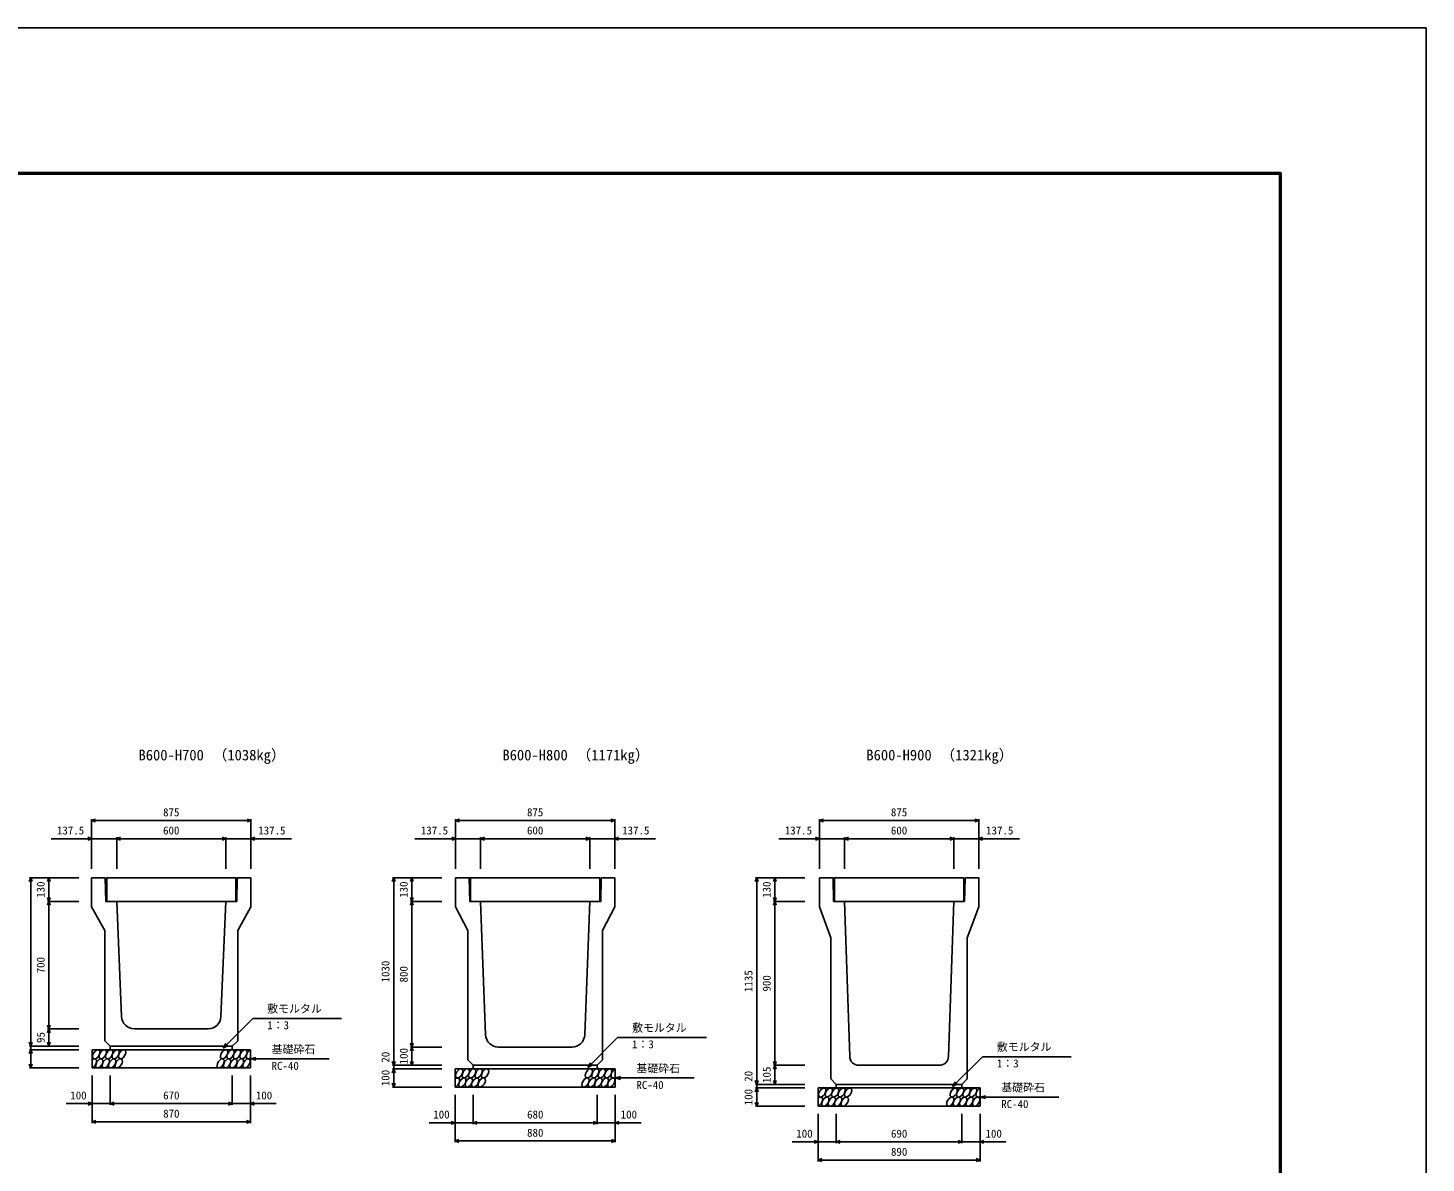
# Model space of a CAD drawing. Units: millimetres, scale not verified. Extents: x -33600 to 33600, y -11880 to 11880.
# Drawn here: x 25916 to 33600, y 5643 to 11880 of the extents above; entities that cross this region are included whole.
import ezdxf
from ezdxf.enums import TextEntityAlignment as Align

# ---------------------------------------------------------------- set-up
doc = ezdxf.new("R2010")
doc.units = ezdxf.units.MM
doc.header["$LTSCALE"] = 40
for name, color, linetype, lineweight in [('0-0_DIM', 7, 'Continuous', 25), ('0-1_Defpoints', 5, 'Continuous', 25), ('0-2_HATCH', 6, 'Continuous', 25), ('0-5_OUTLINE', 3, 'Continuous', 25), ('0-6_TXT', 7, 'Continuous', 25), ('0-7_WAKU', 3, 'Continuous', 25)]:
    doc.layers.add(name, color=color, linetype=linetype, lineweight=lineweight)
doc.styles.add('ＭＳ ゴシック', font='')
doc.styles.get('ＭＳ ゴシック').set_extended_font_data('MS Gothic')

msp = doc.modelspace()

# ---------------------------------------------------------------- linework, layer by layer
at = {"layer": '0-0_DIM'}
for p, q in [((26266.5, 7532.48), (26266.5, 7259.98)), ((27141.5, 7532.48), (27141.5, 7259.98)), ((28266.5, 7532.48), (28266.5, 7259.98)), ((29141.5, 7532.48), (29141.5, 7259.98)), ((30266.5, 7532.48), (30266.5, 7259.98)), ((31141.5, 7532.48), (31141.5, 7259.98)), ((27141.5, 7524.98), (26266.5, 7524.98)), ((29141.5, 7524.98), (28266.5, 7524.98)), ((31141.5, 7524.98), (30266.5, 7524.98)), ((26043.12, 7424.98), (26266.5, 7424.98)), ((26404, 7424.98), (26266.5, 7424.98)), ((26404, 7432.48), (26404, 7259.98)), ((26404, 7424.98), (27004, 7424.98)), ((27004, 7432.48), (27004, 7259.98)), ((27004, 7424.98), (27141.5, 7424.98)), ((27364.87, 7424.98), (27141.5, 7424.98)), ((28043.12, 7424.98), (28266.5, 7424.98)), ((28404, 7424.98), (28266.5, 7424.98)), ((28404, 7432.48), (28404, 7259.98)), ((28404, 7424.98), (29004, 7424.98)), ((29004, 7432.48), (29004, 7259.98)), ((29004, 7424.98), (29141.5, 7424.98)), ((29364.87, 7424.98), (29141.5, 7424.98)), ((30043.12, 7424.98), (30266.5, 7424.98)), ((30404, 7424.98), (30266.5, 7424.98)), ((30404, 7432.48), (30404, 7259.98)), ((30404, 7424.98), (31004, 7424.98)), ((31004, 7432.48), (31004, 7259.98)), ((31004, 7424.98), (31141.5, 7424.98)), ((31364.87, 7424.98), (31141.5, 7424.98)), ((25924, 7209.98), (26196.5, 7209.98)), ((25931.5, 7209.98), (25931.5, 6284.98)), ((26031.5, 7209.98), (26031.5, 7079.98)), ((27919, 7209.98), (28191.5, 7209.98)), ((27926.5, 7209.98), (27926.5, 6179.98)), ((28026.5, 7209.98), (28026.5, 7079.98)), ((29914, 7209.98), (30186.5, 7209.98)), ((29921.5, 7209.98), (29921.5, 6074.98)), ((30021.5, 7209.98), (30021.5, 7079.98)), ((26024, 7079.98), (26196.5, 7079.98)), ((26031.5, 7079.98), (26031.5, 6379.98)), ((28019, 7079.98), (28191.5, 7079.98)), ((28026.5, 7079.98), (28026.5, 6279.98)), ((30014, 7079.98), (30186.5, 7079.98)), ((30021.5, 7079.98), (30021.5, 6179.98)), ((26024, 6379.98), (26196.5, 6379.98)), ((26031.5, 6379.98), (26031.5, 6284.98)), ((27152.02, 6436.79), (26988.36, 6273.14)), ((27152.02, 6436.79), (27639.95, 6436.79)), ((29157.02, 6331.79), (28993.36, 6168.14)), ((29157.02, 6331.79), (29644.95, 6331.79)), ((25924, 6284.98), (26196.5, 6284.98)), ((25924, 6264.98), (26196.5, 6264.98)), ((26988.36, 6273.14), (27003.36, 6299.12)), ((26988.36, 6273.14), (27014.34, 6288.14)), ((28019, 6279.98), (28191.5, 6279.98)), ((28026.5, 6279.98), (28026.5, 6179.98)), ((31162.02, 6226.79), (30998.36, 6063.14)), ((31162.02, 6226.79), (31649.95, 6226.79)), ((25924, 6164.98), (26196.5, 6164.98)), ((27139, 6214.98), (27167.97, 6222.75)), ((27139, 6214.98), (27572.31, 6214.98)), ((27139, 6214.98), (27167.97, 6207.22)), ((27919, 6179.98), (28191.5, 6179.98)), ((27919, 6159.98), (28191.5, 6159.98)), ((28993.36, 6168.14), (29008.36, 6194.12)), ((28993.36, 6168.14), (29019.34, 6183.14)), ((30014, 6179.98), (30186.5, 6179.98)), ((30021.5, 6179.98), (30021.5, 6074.98)), ((26269, 5861.56), (26269, 6122.92)), ((26369, 5961.56), (26369, 6122.92)), ((27039, 5961.56), (27039, 6122.92)), ((27139, 5861.56), (27139, 6122.92)), ((29144, 6109.98), (29172.97, 6117.75)), ((29144, 6109.98), (29577.31, 6109.98)), ((29144, 6109.98), (29172.97, 6102.22)), ((29914, 6074.98), (30186.5, 6074.98)), ((30998.36, 6063.14), (31013.36, 6089.12)), ((30998.36, 6063.14), (31024.34, 6078.14)), ((27919, 6059.98), (28191.5, 6059.98)), ((28264, 5756.56), (28264, 6017.92)), ((28364, 5856.56), (28364, 6017.92)), ((29044, 5856.56), (29044, 6017.92)), ((29144, 5756.56), (29144, 6017.92)), ((29914, 6054.98), (30186.5, 6054.98)), ((31149, 6004.98), (31177.97, 6012.75)), ((31149, 6004.98), (31582.31, 6004.98)), ((31149, 6004.98), (31177.97, 5997.22)), ((26269, 5969.06), (26127.2, 5969.06)), ((26269, 5969.06), (26369, 5969.06)), ((26369, 5969.06), (27039, 5969.06)), ((27139, 5969.06), (27039, 5969.06)), ((27139, 5969.06), (27280.79, 5969.06)), ((29914, 5954.98), (30186.5, 5954.98)), ((26269, 5869.06), (27139, 5869.06)), ((28264, 5864.06), (28122.2, 5864.06)), ((28264, 5864.06), (28364, 5864.06)), ((28364, 5864.06), (29044, 5864.06)), ((29144, 5864.06), (29044, 5864.06)), ((29144, 5864.06), (29285.79, 5864.06)), ((30259, 5651.56), (30259, 5912.92)), ((30359, 5751.56), (30359, 5912.92)), ((31049, 5751.56), (31049, 5912.92)), ((31149, 5651.56), (31149, 5912.92)), ((28264, 5764.06), (29144, 5764.06)), ((30259, 5759.06), (30117.2, 5759.06)), ((30259, 5759.06), (30359, 5759.06)), ((30359, 5759.06), (31049, 5759.06)), ((31149, 5759.06), (31049, 5759.06)), ((31149, 5759.06), (31290.79, 5759.06)), ((30259, 5659.06), (31149, 5659.06))]:
    msp.add_line(p, q, dxfattribs=at)
for points in [[(26287.64, 7517.29), (26266.5, 7524.98), (26287.64, 7532.68)], [(27120.35, 7532.68), (27141.5, 7524.98), (27120.35, 7517.29)], [(28287.64, 7517.29), (28266.5, 7524.98), (28287.64, 7532.68)], [(29120.35, 7532.68), (29141.5, 7524.98), (29120.35, 7517.29)], [(30287.64, 7517.29), (30266.5, 7524.98), (30287.64, 7532.68)], [(31120.35, 7532.68), (31141.5, 7524.98), (31120.35, 7517.29)], [(26245.35, 7432.68), (26266.5, 7424.98), (26245.35, 7417.29)], [(26425.14, 7417.29), (26404, 7424.98), (26425.14, 7432.68)], [(26982.85, 7432.68), (27004, 7424.98), (26982.85, 7417.29)], [(27162.64, 7432.68), (27141.5, 7424.98), (27162.64, 7417.29)], [(28245.35, 7432.68), (28266.5, 7424.98), (28245.35, 7417.29)], [(28425.14, 7417.29), (28404, 7424.98), (28425.14, 7432.68)], [(28982.85, 7432.68), (29004, 7424.98), (28982.85, 7417.29)], [(29162.64, 7432.68), (29141.5, 7424.98), (29162.64, 7417.29)], [(30245.35, 7432.68), (30266.5, 7424.98), (30245.35, 7417.29)], [(30425.14, 7417.29), (30404, 7424.98), (30425.14, 7432.68)], [(30982.85, 7432.68), (31004, 7424.98), (30982.85, 7417.29)], [(31162.64, 7432.68), (31141.5, 7424.98), (31162.64, 7417.29)], [(25923.8, 7188.84), (25931.5, 7209.98), (25939.19, 7188.84)], [(26023.8, 7188.84), (26031.5, 7209.98), (26039.19, 7188.84)], [(27918.8, 7188.84), (27926.5, 7209.98), (27934.19, 7188.84)], [(28018.8, 7188.84), (28026.5, 7209.98), (28034.19, 7188.84)], [(29913.8, 7188.84), (29921.5, 7209.98), (29929.19, 7188.84)], [(30013.8, 7188.84), (30021.5, 7209.98), (30029.19, 7188.84)], [(26039.19, 7101.13), (26031.5, 7079.98), (26023.8, 7101.13)], [(26023.8, 7058.84), (26031.5, 7079.98), (26039.19, 7058.84)], [(28034.19, 7101.13), (28026.5, 7079.98), (28018.8, 7101.13)], [(28018.8, 7058.84), (28026.5, 7079.98), (28034.19, 7058.84)], [(30029.19, 7101.13), (30021.5, 7079.98), (30013.8, 7101.13)], [(30013.8, 7058.84), (30021.5, 7079.98), (30029.19, 7058.84)], [(26039.19, 6401.13), (26031.5, 6379.98), (26023.8, 6401.13)], [(26023.8, 6358.84), (26031.5, 6379.98), (26039.19, 6358.84)], [(25939.19, 6306.13), (25931.5, 6284.98), (25923.8, 6306.13)], [(26039.19, 6306.13), (26031.5, 6284.98), (26023.8, 6306.13)], [(28034.19, 6301.13), (28026.5, 6279.98), (28018.8, 6301.13)], [(25939.19, 6243.84), (25931.5, 6264.98), (25923.8, 6243.84)], [(25931.5, 6284.98), (25931.5, 6264.98), (25931.5, 6164.98)], [(28018.8, 6258.84), (28026.5, 6279.98), (28034.19, 6258.84)], [(25939.19, 6186.13), (25931.5, 6164.98), (25923.8, 6186.13)], [(27934.19, 6201.13), (27926.5, 6179.98), (27918.8, 6201.13)], [(27934.19, 6138.84), (27926.5, 6159.98), (27918.8, 6138.84)], [(27926.5, 6179.98), (27926.5, 6159.98), (27926.5, 6059.98)], [(28034.19, 6201.13), (28026.5, 6179.98), (28018.8, 6201.13)], [(30029.19, 6201.13), (30021.5, 6179.98), (30013.8, 6201.13)], [(30013.8, 6158.84), (30021.5, 6179.98), (30029.19, 6158.84)], [(27934.19, 6081.13), (27926.5, 6059.98), (27918.8, 6081.13)], [(29929.19, 6096.13), (29921.5, 6074.98), (29913.8, 6096.13)], [(29921.5, 6074.98), (29921.5, 6054.98), (29921.5, 5954.98)], [(30029.19, 6096.13), (30021.5, 6074.98), (30013.8, 6096.13)], [(29929.19, 6033.84), (29921.5, 6054.98), (29913.8, 6033.84)], [(26247.85, 5976.75), (26269, 5969.06), (26247.85, 5961.36)], [(26390.14, 5961.36), (26369, 5969.06), (26390.14, 5976.75)], [(27017.85, 5976.75), (27039, 5969.06), (27017.85, 5961.36)], [(27160.14, 5976.75), (27139, 5969.06), (27160.14, 5961.36)], [(29929.19, 5976.13), (29921.5, 5954.98), (29913.8, 5976.13)], [(26290.14, 5861.36), (26269, 5869.06), (26290.14, 5876.75)], [(27117.85, 5876.75), (27139, 5869.06), (27117.85, 5861.36)], [(28242.85, 5871.75), (28264, 5864.06), (28242.85, 5856.36)], [(28385.14, 5856.36), (28364, 5864.06), (28385.14, 5871.75)], [(29022.85, 5871.75), (29044, 5864.06), (29022.85, 5856.36)], [(29165.14, 5871.75), (29144, 5864.06), (29165.14, 5856.36)], [(28285.14, 5756.36), (28264, 5764.06), (28285.14, 5771.75)], [(29122.85, 5771.75), (29144, 5764.06), (29122.85, 5756.36)], [(30237.85, 5766.75), (30259, 5759.06), (30237.85, 5751.36)], [(30380.14, 5751.36), (30359, 5759.06), (30380.14, 5766.75)], [(31027.85, 5766.75), (31049, 5759.06), (31027.85, 5751.36)], [(31170.14, 5766.75), (31149, 5759.06), (31170.14, 5751.36)], [(30280.14, 5651.36), (30259, 5659.06), (30280.14, 5666.75)], [(31127.85, 5666.75), (31149, 5659.06), (31127.85, 5651.36)]]:
    msp.add_lwpolyline(points, dxfattribs=at)
at = {"layer": '0-1_Defpoints'}
msp.add_lwpolyline([(0, -11880), (33600, -11880), (33600, 11880), (0, 11880)], close=True, dxfattribs=at)
at = {"layer": '0-2_HATCH'}
for points in [[(26349, 7079.98), (27059, 7079.98), (27059, 7209.98), (26349, 7209.98)], [(28349, 7079.98), (29059, 7079.98), (29059, 7209.98), (28349, 7209.98)], [(30349, 7079.98), (31059, 7079.98), (31059, 7209.98), (30349, 7209.98)]]:
    msp.add_lwpolyline(points, close=True, dxfattribs=at)
for centre in [(26291.89, 6239.98), (26327.36, 6239.98), (26362.84, 6239.98), (26398.32, 6239.98), (26433.79, 6239.98), (26994.09, 6239.98), (27029.57, 6239.98), (27065.04, 6239.98), (27100.52, 6239.98), (26308.77, 6189.99), (26344.25, 6189.99), (26379.72, 6189.99), (26415.2, 6189.99), (26975.5, 6189.99), (27010.97, 6189.99), (27046.45, 6189.99), (27081.93, 6189.99), (27117.4, 6189.99), (28286.89, 6134.98), (28322.36, 6134.98), (28357.84, 6134.98), (28393.32, 6134.98), (28428.79, 6134.98), (28999.09, 6134.98), (29034.57, 6134.98), (29070.04, 6134.98), (29105.52, 6134.98), (28303.77, 6084.99), (28339.25, 6084.99), (28374.72, 6084.99), (28410.2, 6084.99), (28980.5, 6084.99), (29015.97, 6084.99), (29051.45, 6084.99), (29086.93, 6084.99), (29122.4, 6084.99), (30281.89, 6029.98), (30298.77, 5979.99), (30317.36, 6029.98), (30334.25, 5979.99), (30352.84, 6029.98), (30369.72, 5979.99), (30388.32, 6029.98), (30405.2, 5979.99), (30423.79, 6029.98), (30985.5, 5979.99), (31004.09, 6029.98), (31020.97, 5979.99), (31039.57, 6029.98), (31056.45, 5979.99), (31075.04, 6029.98), (31091.93, 5979.99), (31110.52, 6029.98), (31127.4, 5979.99)]:
    msp.add_ellipse(centre, major_axis=(14.54, 23.54), ratio=0.5792, dxfattribs=at)
for centre, start_param, end_param in [((27136, 6239.98), 0.6666252, 4.1103269), ((26273.29, 6189.99), 3.7419964, 7.318141), ((29141, 6134.98), 0.6666252, 4.1103269), ((28268.29, 6084.99), 3.7419964, 7.318141), ((30263.29, 5979.99), 3.7419964, 7.318141), ((31146, 6029.98), 0.6666252, 4.1103269)]:
    msp.add_ellipse(centre, major_axis=(14.54, 23.54), ratio=0.5792, start_param=start_param, end_param=end_param, dxfattribs=at)
at = {"layer": '0-5_OUTLINE'}
for p, q in [((26266.5, 7209.98), (26341.5, 7209.98)), ((26344, 7079.98), (26341.5, 7209.98)), ((27066.5, 7209.98), (27064, 7079.98)), ((27066.5, 7209.98), (27141.5, 7209.98)), ((27141.5, 7209.98), (27141.5, 7049.98)), ((28266.5, 7209.98), (28266.5, 7049.98)), ((29066.5, 7209.98), (29064, 7079.98)), ((29066.5, 7209.98), (29141.5, 7209.98)), ((29141.5, 7209.98), (29141.5, 7049.98)), ((30266.5, 7209.98), (30266.5, 7049.98)), ((30266.5, 7209.98), (30341.5, 7209.98)), ((30344, 7079.98), (30341.5, 7209.98)), ((31066.5, 7209.98), (31064, 7079.98)), ((26344, 7079.98), (26404, 7079.98)), ((26404, 7079.98), (26431.12, 6446.99)), ((26976.87, 6446.99), (27004, 7079.98)), ((27004, 7079.98), (27064, 7079.98)), ((27069, 6919.98), (27141.5, 7049.98)), ((28266.5, 7049.98), (28334, 6919.98)), ((29074, 6919.98), (29141.5, 7049.98)), ((30329, 6879.98), (30266.5, 7049.98)), ((31079, 6879.98), (31141.5, 7049.98)), ((26339, 6919.98), (26339, 6314.98)), ((27069, 6919.98), (27069, 6314.98)), ((28334, 6919.98), (28334, 6209.98)), ((29074, 6919.98), (29074, 6209.98)), ((30329, 6104.98), (30329, 6879.98)), ((26501.06, 6379.98), (26906.93, 6379.98)), ((27139, 6264.98), (26269, 6264.98)), ((26269, 6264.98), (26269, 6164.98)), ((26369, 6264.98), (26369, 6284.98)), ((27039, 6264.98), (27039, 6284.98)), ((27139, 6264.98), (27139, 6164.98)), ((28501.42, 6279.98), (28906.57, 6279.98)), ((27139, 6164.98), (26269, 6164.98)), ((29144, 6159.98), (28264, 6159.98)), ((28264, 6159.98), (28264, 6059.98)), ((28364, 6179.98), (28334, 6209.98)), ((28364, 6179.98), (29044, 6179.98)), ((28364, 6159.98), (28364, 6179.98)), ((29044, 6179.98), (29074, 6209.98)), ((29044, 6159.98), (29044, 6179.98)), ((29144, 6159.98), (29144, 6059.98)), ((30482.36, 6179.98), (30925.63, 6179.98)), ((30359, 6074.98), (30329, 6104.98)), ((30359, 6074.98), (31049, 6074.98)), ((30359, 6054.98), (30359, 6074.98)), ((31049, 6054.98), (31049, 6074.98)), ((29144, 6059.98), (28264, 6059.98)), ((31149, 6054.98), (30259, 6054.98)), ((30259, 6054.98), (30259, 5954.98)), ((31149, 6054.98), (31149, 5954.98)), ((31149, 5954.98), (30259, 5954.98))]:
    msp.add_line(p, q, dxfattribs=at)
for points in [[(26266.5, 7209.98), (26266.5, 7049.98), (26339, 6919.98)], [(28266.5, 7209.98), (28341.5, 7209.98), (28344, 7079.98), (28404, 7079.98), (28431.47, 6347.36)], [(31066.5, 7209.98), (31141.5, 7209.98), (31141.5, 7049.98)], [(28976.52, 6347.36), (29004, 7079.98), (29064, 7079.98)], [(30344, 7079.98), (30404, 7079.98), (30432.38, 6228.32)], [(30975.61, 6228.32), (31004, 7079.98), (31064, 7079.98)], [(31049, 6074.98), (31079, 6104.98), (31079, 6879.98)], [(26339, 6314.98), (26369, 6284.98), (27039, 6284.98), (27069, 6314.98)]]:
    msp.add_lwpolyline(points, dxfattribs=at)
for centre, radius, start, end in [((26501.06, 6449.98), 70, 182.45403, 270), ((26906.93, 6449.98), 70, 270, 357.54597), ((28501.42, 6349.98), 70, 182.14759, 270), ((28906.57, 6349.98), 70, 270, 357.85241), ((30482.36, 6229.98), 50, 181.90915, 270), ((30925.63, 6229.98), 50, 270, 358.09085)]:
    msp.add_arc(centre, radius, start, end, dxfattribs=at)
at = {"layer": '0-7_WAKU', "lineweight": 50}
msp.add_lwpolyline([(800, -11080), (32800, -11080), (32800, 11080), (800, 11080)], close=True, dxfattribs=at)

# ---------------------------------------------------------------- texts
at = {"layer": '0-0_DIM', "style": 'ＭＳ ゴシック'}
for s, p in [('875', (26659, 7534.98)), ('875', (28659, 7534.98)), ('875', (30659, 7534.98)), ('137.5', (26075.89, 7434.98)), ('600', (26659, 7434.98)), ('137.5', (27182.1, 7434.98)), ('137.5', (28075.89, 7434.98)), ('600', (28659, 7434.98)), ('137.5', (29182.1, 7434.98)), ('137.5', (30075.89, 7434.98)), ('600', (30659, 7434.98)), ('137.5', (31182.1, 7434.98)), ('敷モルタル', (27231.39, 6455.53)), ('1：3', (27231.39, 6364.84)), ('敷モルタル', (29236.39, 6350.53)), ('1：3', (29236.39, 6259.84)), ('敷モルタル', (31241.39, 6245.53)), ('基礎砕石', (27255.32, 6232.16)), ('RC-40', (27255.32, 6141.47)), ('基礎砕石', (29260.32, 6127.16)), ('1：3', (31241.39, 6154.84)), ('RC-40', (29260.32, 6036.47)), ('基礎砕石', (31265.32, 6022.16)), ('100', (26149, 5979.06)), ('670', (26659.53, 5979.06)), ('100', (27169, 5979.06)), ('870', (26659.53, 5879.06)), ('100', (28144, 5874.06)), ('680', (28659.53, 5874.06)), ('100', (29174, 5874.06)), ('RC-40', (31265.32, 5931.47)), ('880', (28659.53, 5774.06)), ('100', (30139, 5769.06)), ('690', (30659.53, 5769.06)), ('100', (31179, 5769.06)), ('890', (30659.53, 5669.06))]:
    msp.add_text(s, height=43.99, dxfattribs=at).set_placement(p, align=Align.BOTTOM_LEFT)
for s, p in [('130', (26021.5, 7099.98)), ('130', (28016.5, 7099.98)), ('130', (30011.5, 7099.98)), ('700', (26021.5, 6684.98)), ('1030', (27916.5, 6634.98)), ('800', (28016.5, 6634.98)), ('1135', (29911.5, 6582.48)), ('900', (30011.5, 6584.98)), ('95', (26021.5, 6302.48)), ('20', (27916.5, 6194.3)), ('100', (28016.5, 6184.98)), ('100', (27916.5, 6064.98)), ('105', (30011.5, 6082.48)), ('20', (29911.5, 6089.3)), ('100', (29911.5, 5959.98))]:
    msp.add_text(s, height=43.99, rotation=90, dxfattribs=at).set_placement(p, align=Align.BOTTOM_LEFT)
at = {"layer": '0-6_TXT', "style": 'ＭＳ ゴシック'}
for s, p in [('（1038kg）', (26932.37, 7837.71)), ('（1171kg）', (28932.37, 7837.71)), ('（1321kg）', (30932.37, 7837.71)), ('B600-H700', (26524, 7837.71)), ('B600-H800', (28524, 7837.71)), ('B600-H900', (30524, 7837.71))]:
    msp.add_text(s, height=58.65, dxfattribs=at).set_placement(p, align=Align.BOTTOM_LEFT)

doc.saveas('drawing.dxf')
